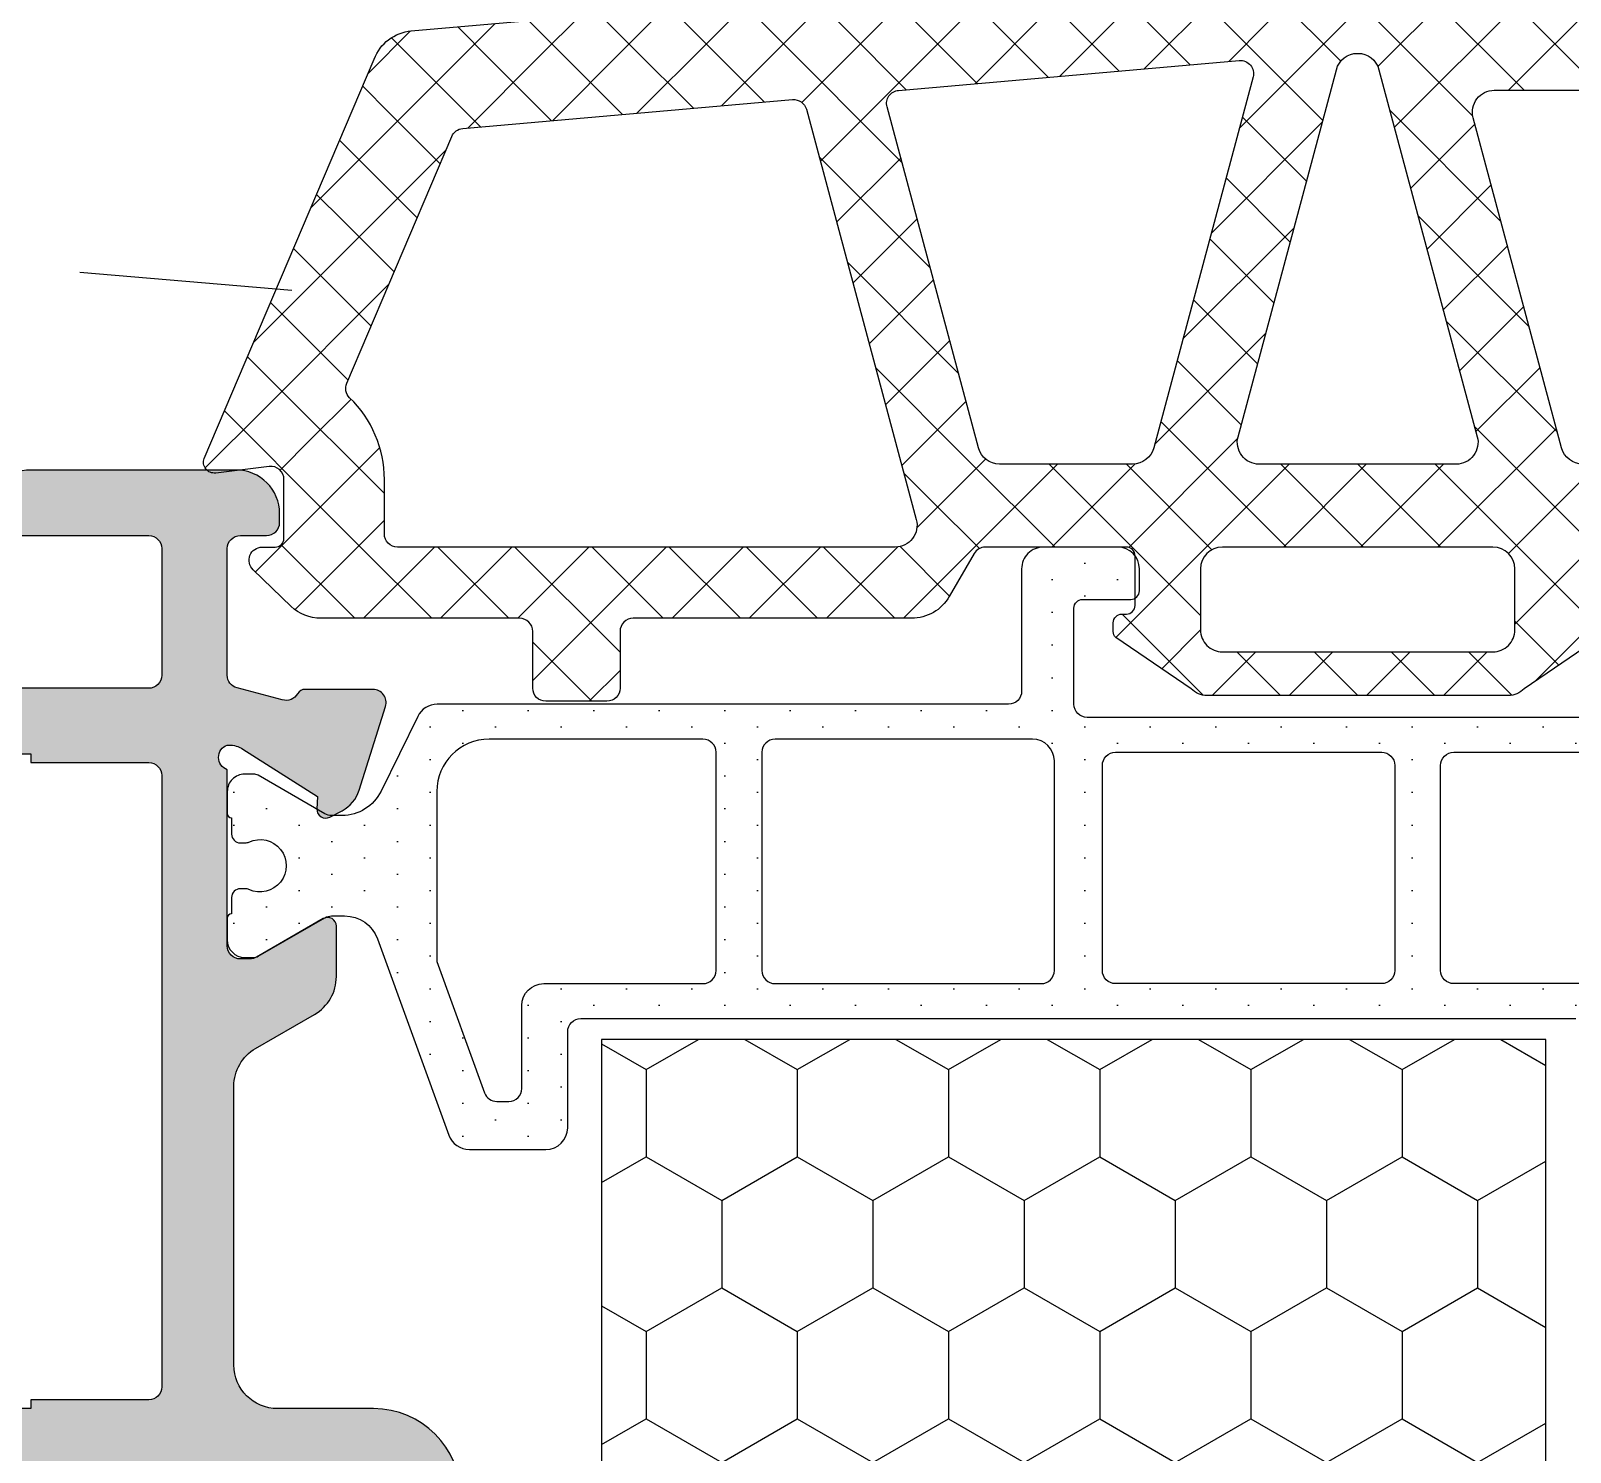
# Model space of a CAD drawing. Extents: x 0 to 4131, y -1600 to 527.
# Drawn here: x 582.41 to 617.68, y -502.55 to -469.99 of the extents above; entities that cross this region are included whole.
import ezdxf

# ---------------------------------------------------------------- set-up
doc = ezdxf.new("R2010")
doc.units = 0
doc.header["$LTSCALE"] = 7.5
doc.header["$MEASUREMENT"] = 0
for name, color, linetype in [('FILL', 8, 'CONTINUOUS'), ('FINE', 7, 'CONTINUOUS'), ('GOMMA', 3, 'CONTINUOUS'), ('GROSSA', 4, 'CONTINUOUS'), ('QUOTE', 254, 'CONTINUOUS')]:
    doc.layers.add(name, color=color, linetype=linetype)
pattern_1 = [(225, (459.9999999999999, -640), (0.8838834764831838, -0.883883476483185), []), (314.9999999999999, (459.9999999999999, -640), (0.883883476483185, 0.8838834764831838), [])]

msp = doc.modelspace()

# ---------------------------------------------------------------- hatches: boundary and pattern name
at = {"layer": 'FILL'}
h = msp.add_hatch(color=253, dxfattribs=at)
h.paths.add_polyline_path([(590.5361964446656, -485.4688434087958, 0.5062415994910151), (590.249927040431, -485.0791225739846), (588.6960283504594, -485.0791225739846, 0.2677884243600632), (588.523587959125, -485.1802301806366, -0.3529849633650398), (588.173103149999, -485.3181683686699), (587.1356571347555, -485.0447128603665, -0.3405910713408516), (586.9121210721432, -484.7546210364914), (586.9121210721428, -481.8546375815619, -0.4142135623730951), (587.2121210721425, -481.5546375815617), (587.8121210721429, -481.5546375815617, 0.4142135623730951), (588.1121210721426, -481.254637581562), (588.1121210721426, -481.0546375815617, 0.4142135623730951), (587.1121210721426, -480.0546375815617), (582.4121210721428, -480.0546375815617, 0.4142135623730951), (581.4121210721428, -481.0546375815617), (581.4121210721428, -481.254637581562, 0.4142135623730951), (581.7121210721425, -481.5546375815617), (585.1121210721426, -481.5546375815617, -0.4142135623730951), (585.4121210721428, -481.8546375815619), (585.4121210721428, -484.754637581562, -0.4142135623730951), (585.1121210721426, -485.0546375815617), (562.7121210721425, -485.0546375815617, -0.4142135623730951), (562.4121210721428, -484.754637581562), (562.4121210721428, -481.8546375815619, -0.4142135623730951), (562.7121210721425, -481.5546375815617), (564.6121210721426, -481.5546375815617, 0.4142135623730951), (564.9121210721428, -481.254637581562), (564.9121210721428, -481.0546375815617, 0.4142135623730951), (563.9121210721428, -480.0546375815617), (560.9121210721428, -480.0546375815617), (560.9121210721428, -503.7546375815615, 0.4142135623730951), (561.2121210721425, -504.0546375815617), (562.1121210721426, -504.0546375815617, 0.4142135623730951), (562.4121210721428, -503.7546375815615), (562.4121210721428, -503.3546375815619, -0.414213562373095), (562.7121210721425, -503.0546375815617), (590.2618633333364, -503.0546375815617, -0.4142135623730951), (590.7618633333364, -503.5546375815617), (590.7618633333364, -519.5546375640926, 0.4142135726064015), (591.2618633508055, -520.0546375640926), (593.0230524152943, -520.0546375207515), (594.0228454111921, -519.7911067944539, -0.3529849633649959), (594.3733302203182, -519.9290449824872, 0.2677884243586208), (594.5457706116515, -520.0301525891392), (596.0996693016245, -520.0301525891392, 0.5062415994909608), (596.3859387058587, -519.640431754328), (595.7839742556625, -517.7197629944982, 0.1989123673796476), (595.3912047144281, -517.2500445601573), (595.1101343784135, -517.1031152872293, 0.577350269189636), (594.8176561798205, -517.2887399174589), (594.8297533015289, -517.5771614717497), (593.1216564051429, -518.6612246816313, -0.1423287356553773), (592.8001451144496, -518.7546375815615), (592.7618633333364, -518.7546375815615, -0.707106781186458), (592.7618633333364, -518.1889521566123), (592.7618633333364, -514.1546375025597, -0.414213562373095), (593.0618633333361, -513.8546375025595), (593.2814785756068, -513.8546375025595, -0.1316524975874153), (593.4314785756069, -513.894829881424), (594.9618633333362, -514.7783979332631, 0.5773502691893652), (595.2618633333364, -514.6051928525059), (595.2618633333364, -513.4504923141268, 0.2679491924311162), (594.7618633333364, -512.5844669103423), (592.7618633333364, -511.4297663719632, -0.267949192431109), (592.2618633333364, -510.5637409681786), (592.2618633333364, -503.5546375815617, 0.4142135623730951), (590.2618633333364, -501.5546375815617), (588.062378810951, -501.5546375815617, -0.4142135623730951), (587.062378810951, -500.5546375815617), (587.062378810951, -494.1701076354003, -0.2679491924310897), (587.562378810951, -493.3040822316158), (588.9121210721432, -492.5248081737797, 0.2679491924310899), (589.4121210721432, -491.6587827699951), (589.4121210721432, -490.5040822316161, 0.577350269189365), (589.1121210721435, -490.3308771508588), (587.5817363144142, -491.2144452026979, -0.1316524975874026), (587.4317363144141, -491.2546375815624), (587.2121210721434, -491.2546375815624, -0.4142135623730951), (586.9121210721432, -490.9546375815622), (586.9121210721432, -486.9203230065115, -0.707106781186458), (586.9121210721432, -486.3546375815623), (586.9504028532565, -486.3546375815623, -0.1423287356553773), (587.2719141439497, -486.4480504814925), (588.9800110403353, -487.5321136913742), (588.9679139186269, -487.8205352456649, 0.5773502691894904), (589.2603921172204, -488.0061598758945), (589.541462453235, -487.8592306029665, 0.1989123673796478), (589.9342319944694, -487.3895121686256)])
h.paths.add_polyline_path([(585.4121210721428, -487.0546375815617), (585.4121210721428, -501.0546375815617, -0.4142135623730951), (585.1121210721426, -501.3546375815619), (582.4121210721428, -501.3546375815619), (582.4121210721428, -501.5546375815617), (565.4121210721428, -501.5546375815617), (565.4121210721428, -501.3546375815619), (562.7121210721425, -501.3546375815619, -0.4142135623730957), (562.4121210721428, -501.0546375815617), (562.4121210721428, -487.0546375815617, -0.4142135623730951), (562.7121210721425, -486.7546375815615), (565.4121210721428, -486.7546375815616), (565.4121210721428, -486.5546375815617), (582.4121210721428, -486.5546375815617), (582.4121210721428, -486.7546375815615), (585.1121210721426, -486.7546375815615, -0.4142135623730946)], flags=16)
h.paths.add_polyline_path([(627.7133606196921, -485.3546375815623, 0.414213562373317), (627.4133606196924, -485.0546375815621), (625.6514231252589, -485.0546375815621), (624.651629898658, -485.3181683686699, -0.3529849633649749), (624.3011450895319, -485.1802301806366, 0.2677884243618742), (624.128704698196, -485.0791225739846), (622.574806008226, -485.0791225739846, 0.5062415994908586), (622.2885366039914, -485.4688434087958), (622.8905010541876, -487.3895121686256, 0.1989123673796727), (623.283270595422, -487.8592306029665), (623.5643409314366, -488.006159875894, 0.5773502691896791), (623.8568191300301, -487.8205352456649), (623.8447220083216, -487.5321136913741), (625.5528189047072, -486.4480504814925, -0.142328735655366), (625.8743301954005, -486.3546375815623), (625.9126119765137, -486.3546375815623, -0.7071067811864375), (625.9126119765137, -486.9203230065115), (625.9126119765137, -490.9546375815622, -0.4142135623731505), (625.612611976514, -491.254637581562), (625.3929967342433, -491.254637581562, -0.1316524975873914), (625.2429967342432, -491.2144452026974), (623.7126119765139, -490.3308771508588, 0.577350269189835), (623.4126119765137, -490.5040822316156), (623.4126119765137, -491.6587827675854, 0.2679491875892408), (623.9126119608645, -492.524808162335), (625.4126119937378, -493.3908336248761, -0.2679491871019831), (625.9126119765137, -494.2568590187162), (625.9126119765137, -498.2546375815624, -0.4142135623730839), (624.4126119765137, -499.7546375815624), (623.5126118656622, -499.7546375815624, 0.4142135623730951), (621.5126118656622, -501.7546375815624), (621.5126118656622, -510.4771377333556, -0.2679491924311126), (621.0126118656626, -511.3431631371396), (619.2626118656622, -512.3535261082221, 0.2679491924311431), (618.7626118656622, -513.2195515120067), (618.7626118656622, -514.6051921580616, 0.5773502691897404), (619.0626118656623, -514.7783972388185), (620.5929966233916, -513.8948291869798, -0.1316524975874119), (620.7429966233917, -513.8546368081148), (620.962611865662, -513.8546368081148, -0.4142135623731505), (621.2626118656622, -514.154636808115), (621.2626118656622, -518.1889513831658, -0.7071067811864375), (621.2626118656622, -518.7546368081149), (621.2243300845489, -518.7546368081149, -0.142328735655414), (620.9028187938557, -518.6612239081843), (619.19472189747, -517.5771606983031), (619.2068190191785, -517.2887391440119, 0.5773502691896787), (618.914340820585, -517.1031145137828), (618.6332704845704, -517.2500437867108, 0.1989123673796722), (618.240500943336, -517.7197622210516), (617.6385364931398, -519.6404309808814, 0.5062415994908586), (617.9248058973744, -520.0301518156926), (619.4787045873464, -520.0301518156926, 0.267788424359144), (619.6511449786803, -519.9290442090407, -0.3529849633649747), (620.0016297878065, -519.7911060210073), (621.0014228050982, -520.0546367529439), (622.7126118656624, -520.0546368081151, 0.414213562373317), (623.0126118656622, -519.7546368081149), (623.0126118656622, -502.5546375815621, -0.4142135623730951), (624.0126118656622, -501.5546375815621), (635.912869715321, -501.5546375815621, -0.4142135623731505), (636.2128697153212, -501.8546375815623), (636.2128697153212, -502.7546375815624, 0.4142135623728732), (636.5128697153209, -503.0546375815621), (637.6128697153213, -503.0546375815621, 0.4142135623730951), (637.912869715321, -502.7546375815624), (637.912869715321, -429.3546375815619, 0.4142135623733448), (637.6128697153204, -429.0546375815617), (633.2128697153207, -429.0546375815621, 0.4142135623731229), (632.912869715321, -429.3546375815619), (632.912869715321, -430.8546375815619, 0.4142135623724291), (633.6128697153192, -431.5546375815662, 0.4142135623748154), (633.912869715321, -431.254637581566), (633.912869715321, -430.5546375815617, -0.4142135623729841), (634.2128697153207, -430.2546375815615), (635.6128697153208, -430.254637581562, -0.4142135623730831), (636.3128697153211, -430.9546375815618), (636.3128697153211, -437.1546375815616, -0.4142135623731666), (635.6128697153208, -437.8546375815619), (634.2128697153207, -437.8546375815614, -0.4142135623728732), (633.912869715321, -437.5546375815617), (633.912869715321, -436.8546375815614, 0.4142135623726234), (633.6128697153213, -436.5546375815617, 0.4142135623734043), (632.912869715321, -437.2546375815615), (632.912869715321, -440.2546375815615, 0.4142135623728731), (633.2128697153207, -440.5546375815617), (633.6128697153208, -440.5546375815612, 0.4142135623728731), (633.912869715321, -440.2546375815615), (633.912869715321, -439.3546375815614, -0.414213562372873), (634.2128697153207, -439.0546375815617), (635.6128697153204, -439.0546375815617, -0.414213562373206), (635.9128697153205, -439.3546375815614), (635.9128697153204, -481.0546375815621), (635.6849173212313, -486.6323743895711, -0.3916013416281383), (634.687943405484, -487.5546375815617), (628.0133606196923, -487.5546375815617, -0.4142135623732062), (627.7133606196921, -487.2546375815615)])
h.paths.add_polyline_path([(628.412869715321, -489.3546375815623), (635.912869715321, -489.3546375815623, -0.4142135623730951), (636.2128697153212, -489.6546375815625), (636.2128697153212, -499.7546375815624, -0.4142135623730949), (635.912869715321, -500.0546375815626), (628.412869715321, -500.0546375815621, -0.4142135623730951), (628.1128697153213, -499.7546375815624), (628.1128697153213, -498.3461623723693, 0.3657421531723097), (627.8631151675067, -498.0503999769659, -0.3657421531722899), (627.6133606196922, -497.7546375815624), (627.6133606196922, -491.6546375815625, -0.3657421531723078), (627.8631151675067, -491.358875186159, 0.3657421531723031), (628.1128697153213, -491.0631127907556), (628.1128697153213, -489.6546375815625, -0.4142135623730951)], flags=16)
h = msp.add_hatch(dxfattribs=at)
h.set_pattern_fill('ANSI37', color=137, scale=10, angle=180, style=0)
h.set_pattern_definition(pattern_1)
h.paths.add_polyline_path([(618.2968366890286, -463.3377099182768, 2.380518513094905), (617.3738205293423, -462.9542506498752, -0.348533110878955), (617.3328109948419, -463.471499130461, 0.1580751487887108), (616.3668332284706, -465.5433311598163, 0.2009533650518577), (616.5874158678622, -466.5285477297448, -1.267482482135273), (615.1435556706824, -467.1087686121292, -0.1455365250911694), (615.8523510403918, -462.1411913496665, -0.1410671434655068), (616.385173115379, -461.5049406467923, -0.2234545314857918), (619.0427767155669, -460.9560182834151, -0.2939513347826754), (620.4655477391333, -462.8142746693744, 0.0758506439945393), (625.0296095314047, -484.3643637547719, -0.9009212016397928), (623.923273223741, -484.8120877329368), (622.416927973171, -481.9790643542406, 0.2773245440598521), (622.1520436953659, -481.8199058231079), (618.1121210658446, -481.8199058231079, 0.4142135623731125), (617.9121210658845, -482.0199058230679), (617.9121210658845, -483.1554347684389, 0.4142135623729965), (618.1121210658445, -483.3554347683988), (618.2121210658246, -483.3554347683988, -0.4142135623729284), (618.4121210657847, -483.555434768359), (618.4121210657847, -483.7554347683184, -0.1933835990768465), (618.3565217940254, -483.8938126194332), (616.6243476604627, -485.065850450315, -0.2044528580761804), (616.2633458399603, -485.219905822429), (610.6621210673347, -485.219905822429), (609.3608962938495, -485.219905822429, -0.2044528580762736), (608.999894473347, -485.065850450315), (607.2677203397836, -483.8938126194332, -0.1933835990764777), (607.2121210680248, -483.7554347683187), (607.2121210680252, -483.5554347683584, -0.4142135623717633), (607.4121210679843, -483.355434768399), (607.5121210679653, -483.3554347683988, 0.4142135623722585), (607.7121210679247, -483.1554347684388), (607.7121210679252, -482.0200890547494, 0.4141883217235733), (607.5121383035123, -481.8200890555318), (604.2826316843002, -481.8198107439582, 0.2679722838195284), (604.0227982098959, -481.9698107428141), (603.4559281684792, -482.9516584558363, -0.2679491924311184), (602.5899027648678, -483.4516584557364), (596.2112169614496, -483.4516584557363, 0.4142135623730569), (595.9112169615098, -483.7516584556761), (595.9112169615096, -485.0516584554163, -0.4142135623730489), (595.6112169615697, -485.3516584553562), (594.2112169618497, -485.3516584553562, -0.41421356237305), (593.9112169619098, -485.0516584554165), (593.9112169619095, -483.7516584556762, 0.4142135623730328), (593.6112169619696, -483.4516584557364), (589.0551980565208, -483.4516584557362, -0.1897000193489478), (588.3736400735964, -483.1834225678687), (587.5067495682723, -482.3393399763639, -0.6810960416418862), (587.7112169677875, -481.8198107428442), (588.0112169476299, -481.8198107428442, 0.4142135462118073), (588.21121694759, -481.6198107539199), (588.2112170008377, -480.6547948972577), (588.2112169422578, -480.2703705492692, 0.4503642861040595), (587.8747579529175, -479.9725942660796), (586.6469188915888, -480.1229278116874, -0.5620538643481808), (586.3821747406264, -479.7877486217786), (587.6492570620117, -476.8136399282027), (590.2779866856974, -470.6434586424925, -0.2897088509192777), (591.1282775821483, -469.9953929412202), (613.8736935975919, -468.0054268926879, -0.1515403380364628), (615.0318870098974, -468.2565591700587), (616.7504214398771, -469.2276018428704, 0.538892605426263), (617.493478101342, -468.846188674553), (618.0555388348905, -463.6627575557405, -0.2716898657616142)])
h.paths.add_polyline_path([(615.9416669897269, -471.3560286861343), (618.927000365333, -471.3560286861346, -0.334221397501192), (619.407445377775, -471.7175635643629), (621.5873684512551, -479.2814407019163, -0.4990015927984012), (621.1069234388129, -479.9199058234881), (617.9684017603826, -479.9199058234879, -0.339454258863357), (617.4854388473348, -479.5493153461134), (615.4587040766789, -471.9854382085597, -0.4931454260313292)], flags=16)
h.paths.add_polyline_path([(613.3000173037151, -470.8837754421224), (615.5525913688621, -479.2904963010625, -0.4931454260313088), (615.0696284558142, -479.9199058234879), (610.5546136779949, -479.9199058234879, -0.4931454260312979), (610.071650764947, -479.2904963010625), (612.3242248300937, -470.8837754421224, -0.7673269879789606)], flags=16)
h.paths.add_polyline_path([(610.874293864526, -469.3403255251991), (610.4159235777097, -471.0509867242778), (608.1388032864741, -479.5493153461133, -0.3394542588633653), (607.6558403734261, -479.919905823488), (604.6062533695223, -479.9199058234879, -0.3394542588633593), (604.1232904564744, -479.5493153461133), (602.6995209671378, -481.1904012215327, -0.4931454260313041), (602.2165580540899, -481.8198107439581), (590.811216954475, -481.8198107439582), (589.4112169475898, -481.8198107439582, -0.4142135612157939), (589.2112169475898, -481.6198107447485), (589.2112169422578, -480.2703705898475, 0.4159015380739763), (587.9037294098704, -478.97039215797, -0.5396036010650032), (587.7185800990178, -478.6920056601324), (591.0091766511928, -470.9682834933077, -0.2769682539334107), (591.2590260025438, -470.7870098066963), (610.6636775507186, -469.0893227765603, -0.5205670505517305)], flags=16)
h.paths.add_polyline_path([(615.9121210662847, -481.819905823108, -0.4142135623730944), (616.4121210661847, -482.3199058230081), (616.4121210661847, -483.7199058227292, -0.414213562373095), (615.9121210662848, -484.219905822629), (609.7121210675247, -484.219905822629, -0.4142135623732023), (609.2121210676244, -483.7199058227286), (609.2121210676249, -482.3199058230078, -0.4142135623729878), (609.712121067525, -481.819905823108)], flags=16)
h = msp.add_hatch(dxfattribs=at)
h.set_pattern_fill('ANSI37', color=137, scale=10, angle=180, style=0)
h.set_pattern_definition(pattern_1)
h.paths.add_polyline_path([(587.9037294098703, -478.9703921579699, -0.5396036010650039), (587.7185800990178, -478.6920056601323), (591.0091766511925, -470.9682834933076, -0.2769682539334109), (591.2590260025438, -470.7870098066963), (610.6636775507186, -469.0893227765603, -0.5205670505517335), (610.8742938645258, -469.3403255251991), (610.4159235777095, -471.0509867242777, 0.5205670505517419), (610.0999991069984, -470.6744826013195), (602.2928210916092, -471.3575221717951, 0.4663076581549822), (602.0291900665468, -471.7340262947534), (604.1232904564743, -479.5493153461133), (602.6995209671377, -481.1904012215327), (600.180995305736, -471.7911354930151, 0.3639702342662175), (599.865070835025, -471.5699227971183), (592.3068205292311, -472.2311840149669, 0.2769682539334039), (592.0569711778799, -472.4124577015783), (589.6485401232231, -478.0655519138807, 0.3110274382403167), (589.716261799843, -478.3990573983731, -0.2036008036248286), (590.5112170208929, -480.2703708041284), (590.5112169544748, -481.5198107280106, 0.4142135779428054), (590.8112169544747, -481.8198107439582), (589.4112169475897, -481.8198107439582, -0.4142135612158014), (589.2112169475897, -481.6198107447484), (589.2112169422578, -480.2703705898475, 0.4159015380739877)])
h = msp.add_hatch(dxfattribs=at)
h.set_pattern_fill('DOTS', color=2, scale=12, angle=89.99999999999999, style=0)
h.set_pattern_definition([(90, (-155.4409513018392, -549.6873496223694), (-0.7499999999999999, 0.3750000000000002), [0, -0.75])])
h.paths.add_polyline_path([(625.2057109106304, -491.1932016461679, 0.2452268508249651), (625.390595826319, -491.2010892242585, 0.5078051116884108), (625.9121210721437, -490.8199965654109), (625.9121210721437, -490.3199965654113, 2.414213562382798), (625.8121210721438, -490.4199965654112), (625.8121210721438, -489.844996565411, 0.4998423624647177), (625.5562179378744, -489.6529683394152, 0.1819071984119088), (625.4157663707401, -489.6637465654109, -1.569922388223432), (625.4157663707401, -488.5762465654108, 0.1819071984120737), (625.5562179378749, -488.5870247914064, 0.49984236246295), (625.8121210721438, -488.3949965654111), (625.8121210721433, -487.8199965654104, -0.4142135623730951), (625.9121210721437, -487.9199965654108), (625.9121210721437, -487.4199965654112, 0.507805111688055), (625.3905958263194, -487.0389039065636, 0.2452268508263864), (625.2057109106299, -487.0467914846541), (623.6066728049541, -487.969996565411), (623.2856090581172, -487.9699965654114, -0.2862075568708903), (622.3876883353901, -487.4101537824341), (621.5493374405205, -485.6999179568999, 0.2862075568709513), (621.1003770791567, -485.4199965654117), (620.8121210721433, -485.4199965654112, -0.4142135623730395), (620.5121210721436, -485.1199965654065), (620.512121072144, -482.3199965654059, 0.4142135623731948), (620.0121210721436, -481.8199965654059), (618.3121210721433, -481.8199965654059, 0.4142135623732279), (617.8121210721438, -482.3199965654059), (617.8121210721438, -482.8199965654059, 0.4142135623725955), (618.0121210721436, -483.0199965654057), (619.3121210721433, -483.0199965654057), (619.3121210721438, -485.4199965654067, -0.414213562372984), (619.0121210721436, -485.7199965654069), (606.6121210721435, -485.7199965654073, -0.4142135623730953), (606.3121210721433, -485.4199965654062), (606.3121210721433, -483.019996565407), (607.6121210721435, -483.0199965654057, 0.4142135623730118), (607.8121210721433, -482.8199965654059), (607.8121210721433, -482.3199965654059, 0.4142135623730951), (607.3121210721433, -481.8199965654059), (605.6121210721435, -481.8199965654059, 0.4142135623732613), (605.1121210721435, -482.3199965654059), (605.1121210721435, -485.1199965654065, -0.4142135623730951), (604.8121210721438, -485.4199965654067), (591.7238650651302, -485.4199965654112, 0.2862075568708595), (591.2749047037669, -485.6999179568994), (590.4365538088969, -487.4101537824341, -0.2862075568709417), (589.5386330861702, -487.9699965654114), (589.2175693393337, -487.9699965654114), (587.6185312336574, -487.0467914846541, 0.245226850826198), (587.4336463179675, -487.0389039065636, 0.5078051116882271), (586.9121210721432, -487.4199965654112), (586.9121210721432, -487.9199965654112, 2.414213562369214), (587.0121210721436, -487.8199965654109), (587.0121210721436, -488.3949965654107, 0.4998423624647615), (587.2680242064134, -488.587024791406, 0.1819071984105561), (587.4084757735473, -488.5762465654108, -1.569922388223397), (587.4084757735468, -489.6637465654109, 0.1819071984119235), (587.2680242064125, -489.6529683394157, 0.4998423624639702), (587.0121210721431, -489.844996565411), (587.0121210721431, -490.4199965654108, -0.414213562372221), (586.9121210721437, -490.3199965654104), (586.9121210721432, -490.8199965654109, 0.5078051116889262), (587.4336463179689, -491.201089224258, 0.245226850824174), (587.618531233657, -491.1932016461679), (589.2175693393347, -490.2699965654102), (589.6019550415758, -490.2699965654107, -0.3152987888790819), (590.3537091382045, -490.7963804507505), (591.9896192841798, -495.2910066370742, 0.3152987888791163), (592.459465594573, -495.6199965654115), (594.2121210721434, -495.6199965654106, 0.4142135623729454), (594.7121210721434, -495.1199965654106), (594.7121210721434, -492.9199965654108, -0.4142135623731507), (595.0121210721436, -492.6199965654106), (617.8121210721438, -492.6199965654106, -0.4142135623731505), (618.1121210721435, -492.9199965654108), (618.1121210721435, -495.1199965654106, 0.414213562372962), (618.6121210721435, -495.6199965654106), (620.3647765497144, -495.6199965654115, 0.3152987888791016), (620.8346228601072, -495.2910066370742), (622.4705330060824, -490.79638045075, -0.3152987888790421), (623.2222871027116, -490.2699965654107), (623.6066728049527, -490.2699965654107)])
h.paths.add_polyline_path([(621.1121210721435, -491.3124017253841), (620.0164975515613, -494.3226026084086, -0.3152987888789852), (619.7345897653254, -494.5199965654107), (619.4621210721434, -494.5199965654111, -0.414213562372873), (619.1621210721437, -494.219996565411), (619.1621210721437, -492.3199965654104, 0.4142135623730951), (618.6621210721437, -491.8199965654104), (615.0121210721436, -491.8199965654109, -0.4142135623732615), (614.7121210721434, -491.5199965654111), (614.7121210721439, -486.8199965654068, -0.4142135623731507), (615.0121210721436, -486.5199965654066), (619.9121210721432, -486.519996565407, -0.4142135623730672), (621.1121210721435, -487.7199965654069)], flags=16)
h.paths.add_polyline_path([(613.6621210721432, -491.5199965654107, -0.4142135623730949), (613.3621210721435, -491.8199965654104), (607.2621210721431, -491.8199965654104, -0.4142135623729287), (606.9621210721434, -491.5199965654111), (606.9621210721434, -486.8199965654068, -0.4142135623731507), (607.2621210721436, -486.5199965654066), (613.362121072143, -486.519996565407, -0.4142135623730395), (613.6621210721432, -486.8199965654068)], flags=16)
h.paths.add_polyline_path([(605.8621210721435, -491.5199965654102, -0.4142135623728733), (605.5621210721433, -491.8199965654104), (599.4621210721434, -491.8199965654104, -0.4142135623729841), (599.1621210721432, -491.5199965654111), (599.1621210721432, -486.5199965654111, -0.4142135623730394), (599.4621210721434, -486.2199965654114), (605.3621210721435, -486.2199965654114, -0.4142135623730951), (605.8621210721435, -486.7199965654114)], flags=16)
h.paths.add_polyline_path([(598.1121210721435, -491.5199965654111, -0.414213562373095), (597.8121210721433, -491.8199965654109), (594.1621210721432, -491.8199965654104, 0.4142135623730951), (593.6621210721432, -492.3199965654104), (593.6621210721432, -494.219996565411, -0.4142135623729287), (593.3621210721435, -494.5199965654111), (593.0896523789615, -494.5199965654111, -0.3152987888789689), (592.8077445927261, -494.3226026084091), (591.712121072143, -491.3124017253846), (591.7121210721434, -487.4199965654112, -0.4142135623730119), (592.9121210721432, -486.2199965654114), (597.8121210721433, -486.2199965654114, -0.4142135623727066), (598.112121072143, -486.5199965654111)], flags=16)
h = msp.add_hatch(dxfattribs=at)
h.set_pattern_fill('HONEY', color=120, scale=16, angle=-90.00000000000001, style=0)
h.set_pattern_definition([(270, (-1114.759859711051, -637.7929084125591), (1.732050799999999, -3), [2, -4]), (29.99999999999998, (-1114.759859711051, -637.7929084125591), (1.732050811353317, 2.999999993445159), [2, -4]), (329.9999999999999, (-1114.759859711051, -637.7929084125591), (3.464101611353316, -6.554841227317612e-09), [-4, 2])])
h.paths.add_polyline_path([(595.4886921436214, -493.0962756406899), (595.4886921436214, -511.2383906045721), (617.1269976465569, -511.2383906045721), (617.1269976465569, -493.0962756406899)])

# ---------------------------------------------------------------- linework, layer by layer
at = {"layer": 'FINE'}
msp.add_lwpolyline([(595.4886921436214, -511.2383906045721), (617.1269976465569, -511.2383906045721), (617.1269976465569, -493.0962756406899), (595.4886921436214, -493.0962756406899)], close=True, dxfattribs=at)
at = {"layer": 'GOMMA', "linetype": 'Continuous'}
msp.add_lwpolyline([(618.3565217940254, -483.8938126194332), (616.6243476604627, -485.065850450315, -0.2044528580761674), (616.2633458399603, -485.219905822429), (610.6621210673347, -485.219905822429), (609.3608962938492, -485.219905822429, -0.2044528580761677), (608.999894473347, -485.065850450315), (607.2677203397836, -483.8938126194332, -0.193383599076186), (607.2121210680248, -483.7554347683189), (607.2121210680252, -483.5554347683589, -0.4142135623728454), (607.4121210679846, -483.355434768399), (607.5121210679645, -483.3554347683988, 0.4142135623733614), (607.7121210679247, -483.1554347684388), (607.7121210679252, -482.0200890547492, 0.4141883217234965), (607.5121383035121, -481.8200890555318), (604.2826316843002, -481.8198107439582, 0.2679722838195682), (604.0227982098959, -481.9698107428142), (603.4559281684792, -482.9516584558363, -0.2679491924310898), (602.5899027648679, -483.4516584557364), (596.2112169614495, -483.4516584557363, 0.414213562373095), (595.9112169615098, -483.7516584556763), (595.9112169615096, -485.0516584554163, -0.4142135623730784), (595.6112169615694, -485.3516584553562), (594.2112169618495, -485.3516584553562, -0.4142135623730951), (593.9112169619098, -485.0516584554163), (593.9112169619095, -483.7516584556763, 0.414213562373095), (593.6112169619696, -483.4516584557364), (589.055198056521, -483.4516584557362, -0.1897000193490211), (588.3736400735963, -483.1834225678687), (587.5067495682723, -482.3393399763639, -0.6810960359839519), (587.7112169631495, -481.8198107428442), (588.0112169538139, -481.8198107428442, 0.4142135377472994), (588.21121694759, -481.6198107535158), (588.2112170008377, -480.6547948972577), (588.2112169422578, -480.2703705492693, 0.450364286104123), (587.8747579529175, -479.9725942660796), (586.646918891589, -480.1229278116874, -0.5620538643484317), (586.3821747406265, -479.7877486217786), (587.6492570620118, -476.8136399282027), (590.2779866856974, -470.6434586424925, -0.2897088509192829), (591.1282775821483, -469.9953929412202), (613.8736935975919, -468.0054268926879, -0.1515403380363985)], format="xyb", dxfattribs=at)
for points in [[(615.0696284558142, -479.9199058234879), (610.5546136779949, -479.9199058234879, -0.493145426031291), (610.071650764947, -479.2904963010625), (612.3242248300937, -470.8837754421224, -0.767326987978966), (613.3000173037151, -470.8837754421224), (615.5525913688621, -479.2904963010625, -0.4931454260313128)], [(602.2928210916093, -471.3575221717952), (610.0999991069987, -470.6744826013195, -0.5205670505517718), (610.4159235777095, -471.0509867242778), (608.1388032864741, -479.5493153461133, -0.3394542588633679), (607.6558403734261, -479.919905823488), (604.6062533695222, -479.9199058234879, -0.3394542588633875), (604.1232904564743, -479.5493153461132), (602.0291900665468, -471.7340262947534, -0.4663076581549699)], [(590.5112170208929, -480.270370804128, 0.2036008036247798), (589.7162617998431, -478.3990573983731, -0.3110274382403359), (589.6485401232233, -478.0655519138807), (592.0569711778801, -472.4124577015783, -0.2769682539333965), (592.3068205292311, -472.231184014967), (599.8650708350251, -471.5699227971184, -0.3639702342662698), (600.1809953057361, -471.7911354930152), (602.6995209671379, -481.1904012215328, -0.4931454260312974), (602.2165580540898, -481.8198107439581), (590.811216954475, -481.8198107439582, -0.4142135779427797), (590.5112169544748, -481.5198107280107)], [(617.4854388473348, -479.5493153461133), (615.4587040766789, -471.9854382085597, -0.4931454260314541), (615.9416669897271, -471.3560286861343), (618.927000365333, -471.3560286861346, -0.3342213975012189), (619.407445377775, -471.7175635643629), (621.5873684512551, -479.2814407019164, -0.4990015927983572), (621.1069234388128, -479.9199058234881), (617.9684017603824, -479.9199058234879, -0.3394542588633375)], [(609.712121067525, -484.219905822629), (615.9121210662847, -484.219905822629, 0.4142135623732615), (616.4121210661847, -483.7199058227291), (616.4121210661847, -482.3199058230081, 0.414213562373095), (615.9121210662847, -481.819905823108), (609.712121067525, -481.819905823108, 0.414213562373095), (609.2121210676249, -482.3199058230081), (609.2121210676244, -483.7199058227291, 0.4142135623731283)]]:
    msp.add_lwpolyline(points, format="xyb", close=True, dxfattribs=at)
at = {"layer": 'GOMMA'}
msp.add_lwpolyline([(619.0121210721436, -485.7199965654069), (606.6121210721435, -485.7199965654073, -0.4142135623730953), (606.3121210721433, -485.4199965654062), (606.3121210721433, -483.2199965654059, -0.4142135623725955), (606.5121210721436, -483.0199965654066), (607.6121210721435, -483.0199965654057, 0.4142135623730118), (607.8121210721433, -482.8199965654059), (607.8121210721433, -482.3199965654059, 0.414213562373095), (607.3121210721433, -481.8199965654059), (605.6121210721435, -481.8199965654059, 0.4142135623732613), (605.1121210721435, -482.3199965654059), (605.1121210721435, -485.1199965654065, -0.414213562373095), (604.8121210721438, -485.4199965654067), (591.7238650651302, -485.4199965654112, 0.2862075568708595), (591.2749047037669, -485.6999179568994), (590.4365538088969, -487.4101537824341, -0.2862075568709417), (589.5386330861702, -487.9699965654114), (589.2979540970628, -487.9699965654114, -0.1316524975872721), (589.1479540970631, -487.9298041865464), (587.6185312336574, -487.0467914846541, 0.1316524975875989), (587.5185312336571, -487.0199965654111), (587.3121210721433, -487.0199965654107, 0.4142135623731367), (586.9121210721432, -487.4199965654112), (586.9121210721432, -487.9199965654112, 0.414213562373095), (587.0121210721436, -488.0199965654111), (587.0121210721436, -488.3949965654107, 0.4142135623728453), (587.2121210721434, -488.594996565411), (587.3239273406816, -488.5949965654105, 0.1095524006939877), (587.4084757735473, -488.5762465654108, -1.569922388223398), (587.4084757735468, -489.6637465654109, 0.1095524006942029), (587.3239273406816, -489.6449965654107), (587.2121210721434, -489.6449965654107, 0.4142135623735113), (587.0121210721431, -489.844996565411), (587.0121210721431, -490.2199965654105, 0.414213562373095), (586.9121210721437, -490.3199965654109), (586.9121210721432, -490.8199965654109, 0.4142135623729286), (587.3121210721433, -491.219996565411), (587.5185312336571, -491.2199965654105, 0.1316524975870725), (587.618531233657, -491.1932016461679), (589.1479540970631, -490.3101889442756, -0.1316524975873956), (589.2979540970632, -490.2699965654107), (589.6019550415758, -490.2699965654107, -0.3152987888790819), (590.3537091382045, -490.7963804507505), (591.9896192841798, -495.2910066370742, 0.3152987888791164), (592.459465594573, -495.6199965654115), (594.2121210721434, -495.6199965654106, 0.4142135623729453), (594.7121210721434, -495.1199965654106), (594.7121210721434, -492.9199965654108, -0.4142135623731507), (595.0121210721436, -492.6199965654106), (617.8121210721438, -492.6199965654106, -0.4142135623731504)], format="xyb", dxfattribs=at)
for points in [[(592.9121210721432, -486.2199965654114, 0.4142135623730119), (591.7121210721434, -487.4199965654112), (591.712121072143, -491.3124017253846), (592.8077445927261, -494.3226026084091, 0.3152987888789689), (593.0896523789615, -494.5199965654111), (593.3621210721435, -494.5199965654111, 0.4142135623729286), (593.6621210721432, -494.219996565411), (593.6621210721432, -492.3199965654104, -0.414213562373095), (594.1621210721432, -491.8199965654104), (597.8121210721433, -491.8199965654109, 0.4142135623730949), (598.1121210721435, -491.5199965654111), (598.112121072143, -486.5199965654111, 0.4142135623727066), (597.8121210721433, -486.2199965654114)], [(599.1621210721432, -491.5199965654111, 0.414213562372984), (599.4621210721434, -491.8199965654104), (605.5621210721433, -491.8199965654104, 0.4142135623728733), (605.8621210721435, -491.5199965654102), (605.8621210721435, -486.7199965654114, 0.414213562373095), (605.3621210721435, -486.2199965654114), (599.4621210721434, -486.2199965654114, 0.4142135623730395), (599.1621210721432, -486.5199965654111)], [(606.9621210721434, -486.8199965654068, -0.4142135623731507), (607.2621210721436, -486.5199965654066), (613.362121072143, -486.519996565407, -0.4142135623730395), (613.6621210721432, -486.8199965654068), (613.6621210721432, -491.5199965654107, -0.4142135623730949), (613.3621210721435, -491.8199965654104), (607.2621210721431, -491.8199965654104, -0.4142135623729286), (606.9621210721434, -491.5199965654111)], [(615.0121210721436, -486.5199965654066), (619.9121210721432, -486.519996565407, -0.4142135623730673), (621.1121210721435, -487.7199965654069), (621.1121210721435, -491.3124017253846), (620.0164975515613, -494.3226026084086, -0.3152987888789852), (619.7345897653254, -494.5199965654107), (619.4621210721434, -494.5199965654111, -0.4142135623728732), (619.1621210721437, -494.219996565411), (619.1621210721437, -492.3199965654104, 0.414213562373095), (618.6621210721437, -491.8199965654104), (615.0121210721436, -491.8199965654109, -0.4142135623732615), (614.7121210721434, -491.5199965654111), (614.7121210721439, -486.8199965654068, -0.4142135623731507)]]:
    msp.add_lwpolyline(points, format="xyb", close=True, dxfattribs=at)
at = {"layer": 'GROSSA'}
for points in [[(592.2618633333364, -503.5546375815617, 0.414213562373095), (590.2618633333364, -501.5546375815617), (588.062378810951, -501.5546375815617, -0.414213562373095), (587.062378810951, -500.5546375815617), (587.062378810951, -494.1701076354003, -0.2679491924310897), (587.562378810951, -493.3040822316158), (588.9121210721432, -492.5248081737797, 0.2679491924310898), (589.4121210721432, -491.6587827699951), (589.4121210721432, -490.5040822316161, 0.577350269189365), (589.1121210721435, -490.3308771508588), (587.5817363144142, -491.2144452026979, -0.1316524975874026), (587.4317363144141, -491.2546375815624), (587.2121210721434, -491.2546375815624, -0.414213562373095), (586.9121210721432, -490.9546375815622), (586.9121210721432, -486.9203230065115, -0.707106781186458), (586.9121210721432, -486.3546375815623), (586.9504028532565, -486.3546375815623, -0.1423287356553773), (587.2719141439497, -486.4480504814925), (588.9800110403353, -487.5321136913741), (588.9679139186269, -487.8205352456649, 0.5773502691894905), (589.2603921172204, -488.0061598758945), (589.541462453235, -487.8592306029665, 0.1989123673796477), (589.9342319944694, -487.3895121686256), (590.5361964446656, -485.4688434087958, 0.5062415994910152), (590.249927040431, -485.0791225739846), (588.6988328668767, -485.0791225739846, 0.2715490385398323), (588.523587959125, -485.1802301806366, -0.3529849633650398), (588.173103149999, -485.3181683686699), (587.1356571347555, -485.0447128603665, -0.3405910713408517), (586.9121210721432, -484.7546210364914), (586.9121210721428, -481.8546375815619, -0.414213562373095), (587.2121210721425, -481.5546375815617), (587.8121210721429, -481.5546375815617, 0.414213562373095), (588.1121210721426, -481.254637581562), (588.1121210721426, -481.0546375815617, 0.414213562373095), (587.1121210721426, -480.0546375815617), (582.4121210721428, -480.0546375815617, 0.414213562373095), (581.4121210721428, -481.0546375815617)], [(581.7121210721425, -481.5546375815617), (585.1121210721426, -481.5546375815617, -0.414213562373095), (585.4121210721428, -481.8546375815619), (585.4121210721428, -484.754637581562, -0.414213562373095), (585.1121210721426, -485.0546375815617), (562.7121210721425, -485.0546375815617, -0.414213562373095)]]:
    msp.add_lwpolyline(points, format="xyb", dxfattribs=at)
msp.add_lwpolyline([(565.4121210721428, -486.7546375815615), (565.4121210721428, -486.5546375815617), (582.4121210721428, -486.5546375815617), (582.4121210721428, -486.7546375815615), (585.1121210721426, -486.7546375815615, -0.4142135623730945), (585.4121210721428, -487.0546375815617), (585.4121210721428, -501.0546375815617, -0.414213562373095), (585.1121210721426, -501.3546375815619), (582.4121210721428, -501.3546375815619), (582.4121210721428, -501.5546375815617), (565.4121210721428, -501.5546375815617), (565.4121210721428, -501.3546375815619), (562.7121210721425, -501.3546375815619, -0.4142135623730955), (562.4121210721428, -501.0546375815617), (562.4121210721428, -487.0546375815617, -0.414213562373095), (562.7121210721425, -486.7546375815615)], format="xyb", close=True, dxfattribs=at)
at = {"layer": 'QUOTE'}
msp.add_line((588.3907988557216, -475.941839518205), (583.5320154105784, -475.5266293169393), dxfattribs=at)

doc.saveas('drawing.dxf')
